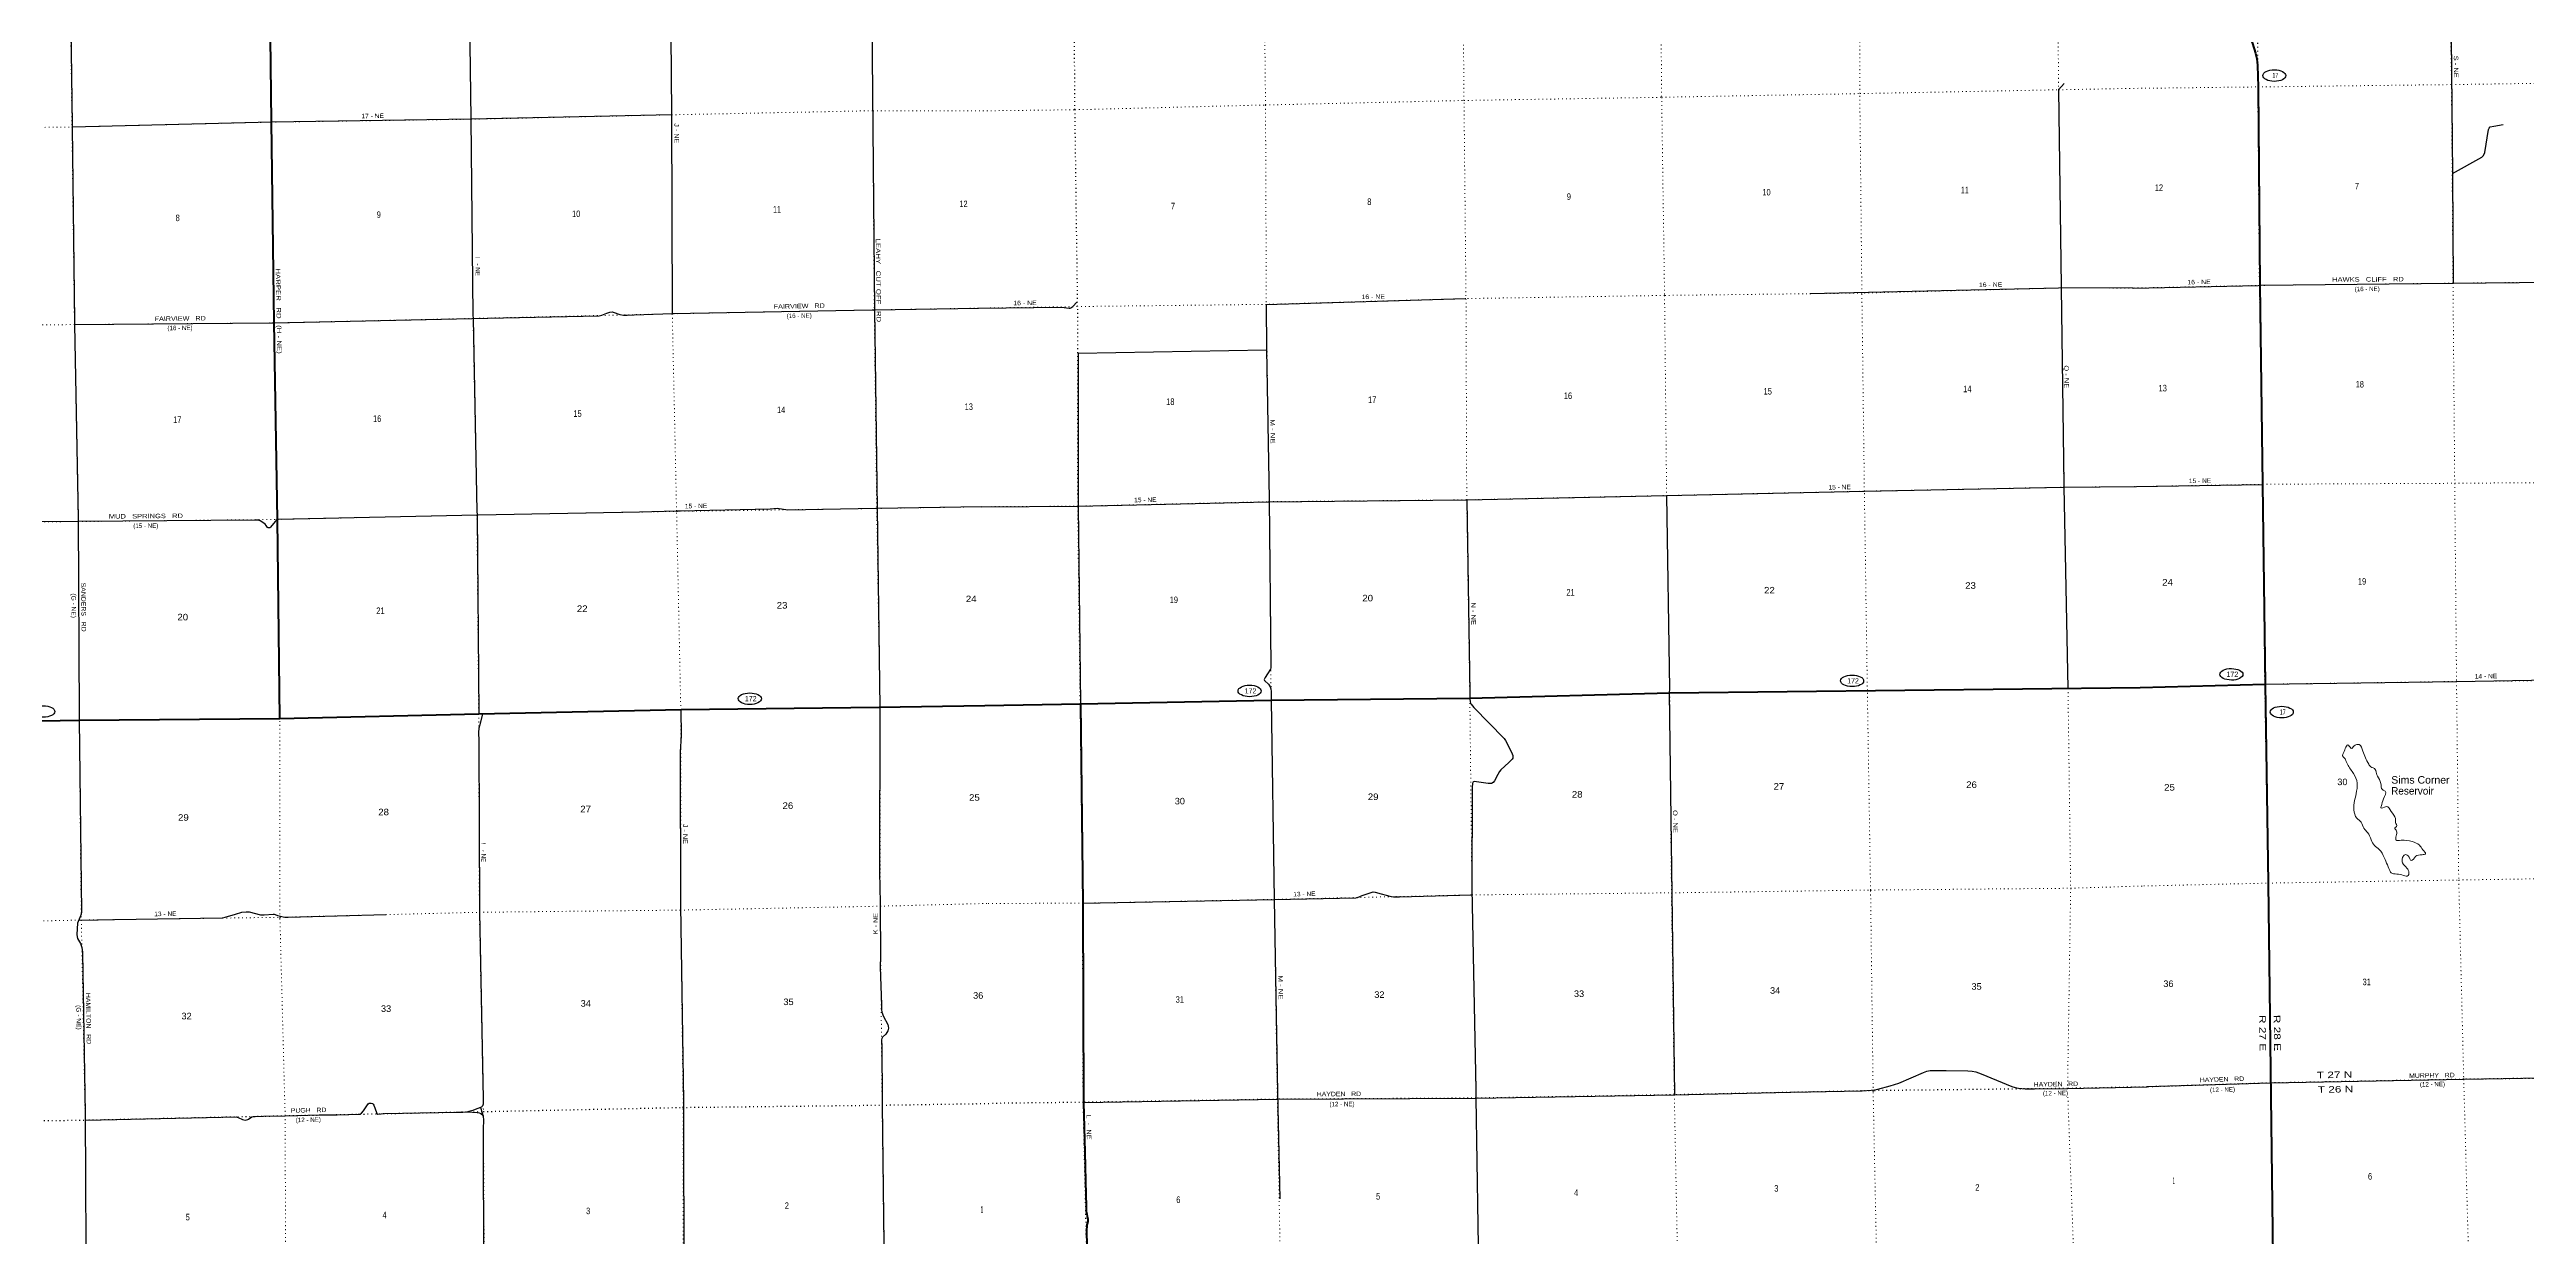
# Model space of a CAD drawing. Header units: feet. Extents: x 246606 to 497223, y 1368 to 189004.
# Drawn here: x 345986 to 412270, y 104703 to 136438 of the extents above; entities that cross this region are included whole.
import ezdxf
from ezdxf.enums import TextEntityAlignment as Align

# ---------------------------------------------------------------- set-up
doc = ezdxf.new("R2010")
doc.units = ezdxf.units.FT
doc.header["$LTSCALE"] = 70
doc.linetypes.add('DOTTED', pattern=[1.5, 0.3, -1.2])
for name, color, linetype, lineweight in [('17', 7, 'Continuous', 25), ('23', 7, 'Continuous', 70), ('26', 7, 'Continuous', 40), ('29', 7, 'Continuous', 25), ('30', 7, 'Continuous', 25), ('39', 7, 'Continuous', 13), ('6', 7, 'DOTTED', 25), ('7', 7, 'DOTTED', 13)]:
    doc.layers.add(name, color=color, linetype=linetype, lineweight=lineweight)
doc.layers.add('27', color=7, linetype='Continuous')
doc.layers.add('41', color=7, linetype='Continuous')

msp = doc.modelspace()

# ---------------------------------------------------------------- linework, layer by layer
at = {"layer": '17'}
for centre in [(405523.27, 135742.83), (378100.13, 119289.2), (394223.99, 119558.63), (404374.5, 119733.12), (345816.52, 118740.05), (364726.08, 119081.51), (405721.74, 118723.94)]:
    msp.add_ellipse(centre, major_axis=(309.24, -1), ratio=0.500121, dxfattribs=at)
at = {"layer": '23'}
for p, q in [((401934.35, 119381.78), (405274.95, 119467.72)), ((368185.92, 118854.55), (371018.41, 118900.91)), ((371018.41, 118900.91), (373573.33, 118940.64)), ((373573.33, 118940.64), (378677.76, 119040.61))]:
    msp.add_line(p, q, dxfattribs=at)
for points in [[(402845.61, 141270.33), (402843.95, 141152.16), (402852.28, 141039.85), (402865.57, 140943.12), (402891.09, 140836.59), (402925.6, 140724.47), (402964.24, 140627.68), (404779.83, 136962.25), (404879.14, 136757.7), (404941.59, 136599.1), (405021.94, 136346.62), (405055.56, 136192.84), (405069.85, 136009.62), (405086.83, 135443.15), (405132.28, 130148.53), (405274.95, 119467.72)], [(378677.76, 119040.61), (383996.17, 119098.32), (389341.7, 119239.73), (401934.35, 119381.65)], [(405274.95, 119467.72), (405360.19, 114150.63), (405493.09, 103435.46), (405582.56, 98098.24)], [(352149.43, 118550.62), (357477.03, 118676.45), (362885.51, 118791.94), (368185.92, 118854.55)], [(340102.93, 118394.9), (346779.99, 118507.36), (352149.43, 118550.62)]]:
    msp.add_lwpolyline(points, dxfattribs=at)
at = {"layer": '26'}
msp.add_line((373652.48, 108288.68), (373691.59, 106953.17), dxfattribs=at)
for points in [[(352149.43, 118550.62), (352088.47, 123874.21), (352000.3, 129144.44), (351928.37, 134504.01), (351862.32, 139771.73)], [(373573.33, 118940.64), (373637.63, 113615.83), (373652.48, 108288.68)], [(373691.59, 106953.17), (373718.29, 105814.08), (373725.25, 105521.47), (373729.89, 105382.13), (373741.5, 105300.85), (373754.26, 105248.6), (373772.33, 105166.89), (373773.42, 105152.8), (373772.25, 105132.8), (373767.63, 105099.52), (373752.07, 105042.05), (373745.71, 105010.23), (373742.58, 104980.46), (373739.92, 104882.72), (373778.58, 102613.32)]]:
    msp.add_lwpolyline(points, dxfattribs=at)
at = {"layer": '29'}
for p, q in [((378548.17, 129625.34), (383888.98, 129780.6)), ((373512.99, 128324.82), (378550.59, 128408.56)), ((401838.32, 124751.83), (405208.68, 124812.71))]:
    msp.add_line(p, q, dxfattribs=at)
for points in [[(410163.49, 141402.82), (410192.2, 141089.76), (410210.76, 141019.75), (410255.32, 140919.75), (410320.68, 140829.26), (410324.73, 140815.85), (410326.62, 140796.06), (410326.47, 140781.57), (410322.93, 140764.98), (410309.41, 140745.81), (410257.57, 140689.43), (410228.26, 140643.18), (410214.03, 140588.17), (410217.25, 140438.97), (410289.01, 133100.44), (410305.11, 130191.3)], [(362585.93, 140584.11), (362586.58, 140081.3), (362588.32, 140020.4), (362634.39, 134710.2), (362651.21, 129373.96)], [(346510.9, 140330.28), (346587.48, 134421.68), (346588.64, 134365.98), (346652.42, 129172.5), (346654.79, 129083.15), (346752.3, 123905.35), (346781.73, 118628.03), (346781.73, 118512.59), (346837.34, 113381.07), (346832.38, 113320.87), (346805.18, 113249.51)], [(357190.18, 140497.62), (357193.15, 139919.83), (357263.4, 134585.21), (357316.99, 129333.13), (357319.31, 129247.26), (357424.87, 124087.17), (357428.35, 124005.95), (357471.02, 118679.21)], [(367962.39, 140131.65), (368060.42, 129486.41), (368209.35, 118843.84)], [(399901.5, 135527.8), (399749.67, 135362.99), (399818.12, 130112.42), (399820.44, 130064.81), (399887.8, 124820.77), (399890.12, 124743.55), (399995.48, 119351.5)], [(362634.53, 134694.11), (357266.88, 134573.61), (351926.93, 134499.72), (346588.63, 134366.37)], [(410288.78, 133123.95), (411072.49, 133557.18), (411123.07, 133609.7), (411156.47, 133687.88), (411256.27, 134300.94), (411271.83, 134335.95), (411301.15, 134372.4), (411399.63, 134392.44), (411651.04, 134435.58)], [(401743.34, 130062.45), (405092, 130133.61), (405170.45, 130134.93), (410304.97, 130192.42), (415598.03, 130248.2), (416543.52, 130262.15), (416830.42, 130266.8), (417579.67, 130055.27), (417646, 130048.4), (417695.59, 130048.4), (417745.17, 130066.44), (417820.9, 130102.25), (418158, 130255.35), (418207.61, 130274.3), (418322, 130282.19), (418584.29, 130287.69), (420920.12, 130308.61), (426261.22, 130357.84), (431554.69, 130448.08), (432409.33, 130587.46), (432471.56, 130612.88), (432640.97, 130741.24)], [(401743.34, 130062.45), (399820.65, 130064.71), (399750.8, 130062.48), (393089.63, 129910.37)], [(346653.85, 129084.96), (351938.83, 129129.35), (351997.9, 129128.87), (357289.94, 129245.15), (360692.59, 129322.05), (360765.72, 129337.7), (360902.07, 129391.97), (360982.72, 129418.82), (361043.8, 129423.91), (361073.18, 129418.45), (361247.4, 129352.61), (361349.86, 129336.65), (361442.63, 129338.97), (361630.5, 129345.93), (362656.06, 129378.94), (368003.59, 129478.29), (368061.58, 129477.13), (370843.06, 129523.47)], [(370843.06, 129523.47), (373064.21, 129554.39), (373274.64, 129523.07), (373294.69, 129523.57), (373315.45, 129531.1), (373345.76, 129549.12), (373370.66, 129572.88), (373477.73, 129683.38)], [(378548.17, 129625.34), (378550.69, 128416.63), (378621.81, 124413.52), (378673.28, 119940.2), (378672.12, 119905.36), (378659.35, 119868.2), (378583.36, 119742.83), (378513.1, 119651.92), (378495.07, 119610.2), (378493.09, 119594.22), (378499.58, 119565.09), (378508.59, 119557.19), (378602.15, 119472.66), (378639.32, 119420.75), (378665.15, 119345.65), (378677.92, 119270.18), (378677.92, 119177.28), (378680.24, 119037.94), (378759.46, 113714.32), (378843.07, 108555.55), (378906.37, 105706.74)], [(373512.99, 128324.82), (373510, 124340.54), (373510.58, 124224.42), (373573.33, 118940.64)], [(370930.69, 124214.84), (373478.66, 124230.23), (373511.74, 124229.65), (378593.19, 124349.28), (378624.71, 124349.39), (383881.27, 124398.05), (383911.4, 124398.48), (389261.18, 124513.58), (394556.72, 124626.88), (399872.71, 124734.26), (399903.47, 124734.85), (401838.32, 124751.83)], [(370930.69, 124214.84), (368126.52, 124169.57), (368096.37, 124167.25), (365747.46, 124119.74), (365456.11, 124164.29), (365274.65, 124153.81), (362853.04, 124092.68), (362768.39, 124091.52), (361774.5, 124071.03), (357456.18, 123993.18), (357427.19, 123993.18), (352088.69, 123875.1)], [(383911.4, 124398.48), (383991.53, 119235.35), (383997.33, 119082.07), (384000.81, 119006.59), (384013.76, 118956.29), (384027.51, 118932.27), (384098.44, 118844.48), (384909.95, 118014.43), (384948.04, 117960.46), (385109.92, 117654), (385144.13, 117559), (385148.64, 117509.38), (385144.13, 117493.59), (385126.1, 117460.89), (385040, 117378.53), (384823.45, 117179.68), (384788.01, 117136.11), (384746.92, 117053.46), (384652.96, 116884.61), (384616.71, 116842.91), (384571.63, 116815.85), (384488.73, 116811.64), (384171.01, 116861.61), (384111.84, 116865.46), (384076.42, 116846.14), (384062.25, 116815.85), (384052.56, 116708.56), (384046.7, 114008.11), (384154.03, 108632.4), (384156.96, 108399.42), (384239.23, 103322.41)], [(389261.18, 124513.58), (389337.11, 119343.35), (389324.29, 119236.38), (389466.95, 108489.41)], [(352088.47, 123874.21), (352054.84, 123848.69), (352020.05, 123816.2), (351894.95, 123667.72), (351881.64, 123653.58), (351861.28, 123645.94), (351840.92, 123645.94), (351822.44, 123658.69), (351787.47, 123714.7), (351752.29, 123752.58), (351693.31, 123796.19), (351621.74, 123837.6), (351563.51, 123852.22), (351476.1, 123857.86), (346770.38, 123819.6), (341464.47, 123792.63), (341435.48, 123793.21), (340021.48, 123778.5)], [(405274.95, 119467.72), (410399.03, 119542.31), (413900.87, 119605.56), (413967.58, 119592.3), (414061.58, 119548.13), (414413.23, 119343.08), (414485.98, 119330.67), (414508.52, 119330.67), (414538.29, 119347.5), (414748.22, 119535.07), (414819.57, 119574.26), (414859.29, 119582.94), (415002.16, 119582.94), (415769.64, 119586.87)], [(357570.98, 118671.81), (357489.82, 118355.04), (357475.9, 118292.38), (357466.62, 118176.34), (357471.26, 117955.88), (357489.23, 113461.27), (357489.81, 113377.73), (357588.39, 108380.18)], [(362882.06, 118791.9), (362891.42, 118101.34), (362877.88, 117941.78), (362866.38, 117657.16), (362874.81, 113555.65), (362947.96, 108333.26), (362956.24, 103245.89), (362951.6, 103055.63), (362927.08, 102813.04), (362909.12, 102679.24), (362910.43, 102596.95), (362955.84, 102163.78), (362960.88, 101855.17), (362974.17, 100794.13)], [(368209.35, 118843.84), (368196.29, 114445.41), (368215.21, 113622.23), (368217.53, 113542.18), (368219.12, 112182.05), (368211.73, 111922.66), (368223.84, 111645.46), (368248.84, 110904.04), (368251.15, 110774.1), (368262.75, 110697.53), (368307.81, 110581.32), (368416.5, 110372.72), (368431.77, 110321.79), (368433.98, 110270.28), (368416.5, 110199.55), (368365.9, 110114.03), (368279.07, 110031.47), (368258.71, 109995.82), (368249.32, 109961.16), (368256.45, 109771.61), (368265.07, 108376.1), (368266.23, 108222.96), (368332.33, 103018.51)], [(346763.75, 113162.7), (347289.11, 113169.66), (347720.52, 113176.62), (350602.41, 113221.83), (350687.33, 113236.18), (350958.41, 113320.48), (351131.77, 113369.54), (351248.07, 113378.8), (351330.28, 113379.73), (351630.59, 113303.33), (351727.65, 113300.43), (351973.52, 113321.85), (351995.72, 113320.94), (352022.52, 113313.51), (352087.34, 113287.29), (352129.71, 113273.49), (352236.96, 113249), (352283.35, 113243.2), (352373.82, 113240.88), (354998.94, 113309.56)], [(373637.43, 113612.45), (378759.46, 113714.32), (380939.44, 113758.99), (380988.27, 113766), (381116.06, 113815.99), (381378.78, 113912.57), (381405.25, 113914.86), (381461.54, 113911.73), (381621.74, 113867.59), (381887.59, 113795.32), (381950.1, 113785.47), (382109.57, 113783.71), (384050.76, 113835.32)], [(346805.18, 113249.51), (346748.39, 113127.33), (346735.37, 113075.07), (346717.85, 112778.44), (346722.94, 112714.77), (346735.87, 112673.59), (346812.76, 112537.42), (346852.74, 112432.1), (346862.92, 112378.62), (346871.23, 112294.08), (346941.53, 107987.6), (346970.15, 102674.29)], [(392563.82, 108556.95), (394497.52, 108598.77), (394736.63, 108617.35), (394824.84, 108626.64), (394915.37, 108645.22), (395239.32, 108730.31), (395478.24, 108802.33), (396133.9, 109087.97), (396219.55, 109119.55), (396314.01, 109139.15), (396743.82, 109143.24), (397323.17, 109135.34), (397441.18, 109124.06), (397531.33, 109101.5), (397679.79, 109053.63), (398503.01, 108714.18), (398590.69, 108684.25), (398675.45, 108667.85), (398765.69, 108660.83), (398858.84, 108653.92), (399104.9, 108653.92), (399990.28, 108659.1), (402125.37, 108700.43)], [(415329.15, 108975.22), (410597.09, 108903.17), (405426.55, 108805.61), (402125.37, 108700.43)], [(346942.46, 107814.11), (350977.42, 107902.17), (351009.89, 107896.37), (351037.42, 107885), (351147.59, 107831.74), (351187.58, 107818.78), (351220.66, 107816.24), (351254.76, 107819.04), (351293.2, 107830.88), (351312.29, 107839.8), (351400.8, 107897.64), (351434.44, 107910.46), (351490.06, 107913.77), (351709.27, 107919.57), (352291.48, 107931.18), (353200.05, 107955.83), (353375.69, 107952.11), (353682.12, 107957.82), (354241.15, 107971.74), (354280.59, 107969.42), (354310.74, 107983.34), (354338.27, 108003.41), (354385.05, 108058.31), (354513.87, 108245.34), (354543.11, 108266.2), (354564.77, 108270.8), (354590.22, 108268.26), (354625.85, 108255.52), (354648.76, 108240.24), (354663.01, 108215.34), (354732.79, 108020.56), (354748.01, 107990.67), (354767.82, 107976.64), (354951.3, 107987.15), (356857.88, 108022.55), (357048.67, 108027.6), (357173.37, 108037.79)], [(357520.08, 108150.23), (357379.51, 108093.34), (357312.36, 108071.53), (357173.37, 108037.79)], [(357588.39, 108380.18), (357591.87, 108288.52), (357593.03, 108239.78), (357584.91, 108213.09), (357577.79, 108199.86), (357562.88, 108181.76), (357551.28, 108171.32), (357520.08, 108150.23)], [(357520.08, 108150.23), (357564.33, 108008.68), (357589.78, 107911.91), (357596.51, 107818.58), (357594.13, 107570.17), (357603.7, 103785.2)], [(373652.48, 108288.68), (378845.6, 108369.96), (384156.96, 108399.42), (389466.95, 108489.41), (392563.82, 108556.95)], [(357173.37, 108037.79), (357429.03, 108019.72), (357483.86, 108007.43), (357529.24, 107986.83), (357580.27, 107947.38)]]:
    msp.add_lwpolyline(points, dxfattribs=at)
at = {"layer": '39'}
msp.add_spline([(408631.29, 114442.39), (408464.06, 114832.1), (408330.75, 115052.73), (408200.58, 115156.41), (408114.36, 115306.88), (408017.59, 115505.65), (407921.65, 115617.72), (407845.39, 115782.39), (407733.37, 115888.26), (407650.53, 116107.32), (407726.47, 116608.13), (407727.78, 116892.49), (407604.33, 117137.4), (407446.4, 117400.15), (407401.09, 117494.52), (407348.02, 117556.56), (407373.5, 117635.44), (407508.83, 117836.31), (407596.46, 117748.37), (407636.4, 117793.1), (407682.38, 117839.9), (407789.23, 117852.96), (407891.8, 117680.46), (408048.51, 117335.02), (408130.13, 117242.99), (408201.04, 117215.4), (408258.85, 117080.81), (408283.7, 117014.48), (408374.42, 116815.66), (408418.39, 116650.69), (408491.43, 116611.02), (408446.96, 116406.94), (408382.35, 116198.64), (408374.62, 116162.27), (408521.64, 116195.87), (408645.99, 116067.93), (408766.89, 115879.46), (408767.95, 115768.55), (408793.13, 115667.95), (408751.12, 115629.25), (408796.39, 115538.92), (408785.48, 115413.79), (408778.43, 115306.84), (408917.8, 115296), (409212.83, 115260.36), (409407.51, 115165.32), (409497.5, 115043.12), (409571.2, 114934.89), (409476.57, 114909.83), (409307.38, 114872), (409253.57, 114800.93), (409195.46, 114756.04), (409101.42, 114880.22), (409018.39, 114909.72), (408956.55, 114832.53), (408953.89, 114689.32), (409072.28, 114551.25), (409123.93, 114426.68), (409104.47, 114351.89), (408981.3, 114356.83), (408799.29, 114393.5), (408714.44, 114400.79), (408631.29, 114442.39)], degree=3, dxfattribs=at)
at = {"layer": '6'}
for points in [[(405650.5, 95410.57), (405582.56, 98098.24), (405493.09, 103435.46), (405499.31, 103427.37), (405360.19, 114150.63), (405274.95, 119467.72), (405213.6, 124819.31), (405132.28, 130148.53), (405089.67, 135439.78), (405061.37, 140713.02), (405056.21, 141251.41)], [(373864.61, 94859.92), (373824.88, 97684.74), (373770.26, 102973.3), (373652.48, 108288.68), (373637.43, 113612.45), (373574.4, 118919.54), (373573.33, 118940.64), (373509.14, 124229.5), (373499.83, 129567.52), (373427.65, 134829.45), (373390.42, 140152.71), (373343.03, 140760.39)], [(433054.83, 109252.99), (431929.52, 109226.43), (426551.16, 109147.52), (421223.04, 109091.24), (415919.71, 108976.71), (410591.75, 108904.31), (405419.46, 108805.08), (402125.37, 108700.43)], [(340264.55, 107715.02), (341532.59, 107733), (346929, 107815.4), (352290.99, 107931.99), (357596.49, 108042.37), (362926.22, 108152.82), (368266.18, 108214.88), (371194.09, 108258.94)], [(402125.37, 108700.43), (399990.28, 108659.1), (394786.56, 108599.79), (389466.95, 108489.41), (384156.96, 108399.42), (378845.6, 108369.96), (373652.48, 108288.68), (371194.09, 108258.94)]]:
    msp.add_lwpolyline(points, dxfattribs=at)
at = {"layer": '7'}
for p, q in [((370843.06, 129523.6), (373499.83, 129567.52)), ((373509.14, 124229.5), (370930.69, 124214.84))]:
    msp.add_line(p, q, dxfattribs=at)
for points in [[(399736.82, 141214.77), (399710.04, 140613.55), (399749.03, 135391.23), (399820.88, 130054.63), (399890.29, 124736.13), (400001.42, 119358.03), (400073.44, 114013.35), (399990.28, 108659.1), (399990.91, 108640.09)], [(410171.72, 141378.36), (410177.03, 140823.83), (410264.52, 135501.66), (410305.11, 130191.3), (410350.29, 124841.58), (410399.03, 119542.31), (410457.95, 114233.06), (410591.75, 108904.31), (410737.34, 103607.93), (410810.61, 98276.62), (410859.29, 95512.26)], [(363102.59, 94683.67), (363035.59, 97501.82), (362948.89, 102735.42), (362942.34, 108160.94), (362879.82, 113406.72), (362879.47, 118783.83), (362766.29, 124098.07), (362651.21, 129373.96), (362634.89, 134694.53), (362588.28, 140019.05), (362585.93, 140584.11)], [(367926.18, 140670.97), (367962.39, 140131.65), (368015.07, 134803.11), (368057.65, 129476.56), (368122.37, 124170.26), (368209.35, 118843.84), (368217.57, 113533.34), (368266.18, 108214.88), (368330.93, 102896.47), (368397.53, 97634.55), (368396.52, 94769.73)], [(378463.91, 140796.39), (378472.6, 140231.48), (378526.9, 134957.04), (378548.17, 129625.34), (378624.71, 124349.39), (378677.76, 119040.61), (378759.46, 113714.32), (378843.45, 108375.97), (378939.55, 103037.89), (379029.97, 97772.34), (379091.63, 94947.39)], [(384386.19, 95037.22), (384349.66, 97789.89), (384243.98, 103163.98), (384158.97, 108399.47), (384053.49, 113795.86), (383994.57, 119096.44), (383911.4, 124398.48), (383891.82, 129744.34), (383838.22, 135077.32), (383793.65, 140368.13), (383817.96, 140937.01)], [(389089.61, 141027.74), (389081.49, 140455.59), (389128.13, 135162.81), (389205.16, 129864.67), (389261.18, 124513.58), (389341.7, 119239.73), (389389.61, 113890.47), (389466.95, 108489.41), (389569.65, 103216.06), (389670.62, 97930.57), (389732.11, 95129.19)], [(395038.42, 95221.73), (394979.74, 98058.88), (394898.3, 103284.26), (394787.16, 108573.56), (394718.12, 113964.73), (394632.07, 119305.05), (394552.43, 124629.37), (394485.48, 129927.74), (394429.87, 135260.68), (394420.27, 140522.01), (394485.9, 141121.91)], [(346510.9, 140330.28), (346520.79, 139693.47), (346587.19, 134367.05), (346653.85, 129084.96), (346753.02, 123820.36), (346781.15, 118508.66), (346835.9, 113161.97), (346941.09, 107821.49), (346971.57, 102492.89), (347058.43, 97204.81), (347075.01, 94430.72)], [(352425.26, 94513.89), (352349.89, 97286.89), (352307.46, 102565.02), (352290.99, 107931.99), (352151.68, 113213.87), (352151.47, 118542.56), (352088.69, 123875.1), (351997.84, 129147.03), (351926.93, 134499.72), (351862.32, 139771.73), (351875.46, 140412.45)], [(357190.18, 140497.62), (357188, 139882.16), (357262.81, 134575.89), (357319.52, 129249.38), (357424.44, 123993.64), (357471.02, 118679.21), (357489.33, 113370.75), (357596.49, 108042.37), (357625.08, 102673.41), (357681.7, 97373.14), (357727.74, 94597.58)], [(370755.99, 134797.45), (373427.65, 134829.45), (378526.9, 134957.04), (383838.22, 135077.32), (389128.13, 135162.81), (394435.92, 135260.82), (399749.67, 135362.99), (401647.89, 135399.46)], [(401647.89, 135399.46), (405089.67, 135439.78), (410264.52, 135501.66), (415537.74, 135580.69), (420859.7, 135647), (426216.13, 135697.47), (431572.07, 135798.36), (432543.13, 135821.45)], [(339861.62, 134336.86), (341346.1, 134309.32), (346587.19, 134367.05), (351926.93, 134499.72), (357262.81, 134575.89), (362634.89, 134694.53), (368025.16, 134803.14), (370755.99, 134797.45)], [(401743.34, 130062.45), (399820.65, 130064.71), (394485.48, 129927.74), (389205.16, 129864.67), (383888.98, 129780.6), (378548.17, 129625.34), (373499.83, 129567.52)], [(432645.98, 130481.05), (431568.76, 130454.26), (426261.22, 130357.84), (420918.91, 130307.49), (415594.87, 130247.22), (410305.11, 130191.3), (405140.51, 130132.47), (401743.34, 130062.45)], [(370843.06, 129523.6), (368057.65, 129476.56), (362651.21, 129373.96), (357319.52, 129249.38), (351997.9, 129128.87), (346653.85, 129084.96), (341404.68, 129031.24), (339942.06, 129026.24)], [(373509.14, 124229.5), (378624.71, 124349.39), (383911.4, 124398.48), (389261.18, 124513.58), (394552.43, 124629.37), (399890.29, 124736.13), (401838.32, 124751.83)], [(401838.32, 124751.83), (405211.62, 124815.25), (410350.29, 124841.58), (415680.58, 124881.74), (420996.37, 124960.08), (426304.07, 125040.37), (431677.91, 125169.66), (432748.32, 125167.71)], [(340021.48, 123778.5), (341434.88, 123793.44), (346750.74, 123817.09), (352088.69, 123875.1), (357424.44, 123993.64), (362766.32, 124090), (368126.41, 124168.25), (370930.69, 124214.94)], [(401934.35, 119381.65), (399981.15, 119361.6), (394626.1, 119300.88), (389341.7, 119239.73), (383994.57, 119096.44), (378677.76, 119040.61), (373588.01, 118939.47), (371018.41, 118900.91)], [(432850.11, 119882.65), (431781.24, 119860.8), (426413.16, 119761.82), (421107.27, 119703.73), (415769.64, 119586.87), (410399.03, 119542.31), (405274.95, 119467.72), (401934.35, 119381.78)], [(340102.93, 118394.9), (341459.44, 118420.43), (346781.15, 118508.66), (352149.43, 118550.62), (357471.02, 118679.21), (362865.31, 118793.88), (368219.41, 118851.94), (371018.43, 118899.81)], [(371105.8, 113607.27), (373637.43, 113612.45), (378759.46, 113714.32), (384050.76, 113835.32), (389389.61, 113890.47), (394718.12, 113964.73), (400073.44, 114013.35), (402029.28, 114073.83)], [(402029.28, 114073.83), (405360.19, 114150.63), (410457.95, 114233.06), (415840.29, 114318.05), (421140, 114390.2), (426496, 114485.04), (431856.16, 114567.82), (432951.21, 114632.79)], [(340184.1, 113030.37), (341520.32, 113047.53), (346835.9, 113161.97), (352151.61, 113236.06), (357489.33, 113370.75), (362865.63, 113428.87), (368217.57, 113533.34), (371105.8, 113607.27)], [(399997.85, 108430.92), (400186.73, 103345.5), (400279.16, 100677.47), (400228.27, 98010.23), (400323.72, 95315.16)]]:
    msp.add_lwpolyline(points, dxfattribs=at)

# ---------------------------------------------------------------- texts
at = {"layer": '17'}
for s, width, p in [('17', 0.6, (405549.32, 135674.52)), ('172', 0.8, (378126.18, 119220.89)), ('172', 0.8, (394250.04, 119490.32)), ('172', 0.8, (404400.55, 119664.81)), ('172', 0.8, (364752.13, 119013.2)), ('17', 0.6, (405747.79, 118655.63))]:
    msp.add_text(s, height=140, dxfattribs=dict(at, width=width)).set_placement(p, align=Align.CENTER)
at = {"layer": '27'}
for s, rotation, width, p in [('HARPER   RD   (H - NE)', 271.074, 1.3, (352039.01, 130587.12)), ('L  -  NE', 270.542, 1.25, (373739.38, 107967.9))]:
    msp.add_text(s, height=120, rotation=rotation, dxfattribs=dict(at, width=width)).set_placement(p)
at = {"layer": '30'}
for s, rotation, width, p in [('S - NE', 270.56, 1.25, (410328.32, 135979.15)), ('17 - NE', 0.978, 1.1, (354632.84, 134605.31)), ('J - NE', 270.497, 1.2, (362709.78, 134199.29)), ('16 - NE', 1.248, 1.15, (397931.49, 130094.08)), ('16 - NE', 1.025, 1.15, (403507.62, 130164.72)), ('HAWKS   CLIFF   RD', 0.24, 1.25, (408028.6, 130235.73)), ('FAIRVIEW   RD', 0.717, 1.2, (349484.11, 129188.6)), ('FAIRVIEW   RD', 1.213, 1.2, (366050.75, 129520.57)), ('16 - NE', 0.781, 1.15, (372090.34, 129604.35)), ('16 - NE', 1.032, 1.15, (381409.86, 129772.43)), ('Q - NE', 270.923, 1.25, (399904.3, 127686.95)), ('M - NE', 271.018, 1.3, (378659.61, 126226.49)), ('15 - NE', 1.109, 1.1, (393891.77, 124678.67)), ('15 - NE', 1.091, 1.1, (403537.09, 124850.31)), ('MUD   SPRINGS   RD', 0.466, 1.25, (348565.39, 123904.19)), ('15 - NE', 1.045, 1.1, (363288.29, 124175.47)), ('15 - NE', 1.154, 1.1, (375311.71, 124338.74)), ('SANDERS   RD', 270.41, 1.15, (346839.31, 121529.97)), ('(G - NE)', 270.41, 1.1, (346574.81, 121568.71)), ('N - NE', 270.506, 1.25, (384033.96, 121355.22)), ('14 - NE', 0.853, 1.1, (411188.06, 119623.57)), ('O - NE', 270.859, 1.25, (389434.07, 115796.37)), ('J - NE', 270.118, 1.2, (362940.88, 115466.13)), ('13 - NE', 1.089, 1.1, (349088.69, 113270.53)), ('13 - NE', 1.552, 1.1, (379569.9, 113801.26)), ('K - NE', 89.807, 1.2, (368148.37, 113068.4)), ('M - NE', 270.837, 1.3, (378872.12, 111358.3)), ('(G - NE)', 270.935, 1.1, (346709.1, 110559.51)), ('HAMILTON   RD', 270.935, 1.15, (346970.05, 110529.11)), ('HAYDEN   RD', 0.913, 1.15, (399679.11, 108716.93)), ('HAYDEN   RD', 1.825, 1.15, (404124.21, 108844.19)), ('MURPHY   RD', 1.028, 1.15, (409740.27, 108950.32)), ('PUGH   RD', 1.217, 1.15, (352919.63, 108018.8)), ('HAYDEN   RD', 0.424, 1.15, (380492.7, 108452.73))]:
    msp.add_text(s, height=120, rotation=rotation, dxfattribs=dict(at, width=width)).set_placement(p, align=Align.CENTER)
at = {"layer": '30', "width": 1.3}
msp.add_text('LEAHY   CUT OFF   RD', height=120, rotation=270.578, dxfattribs=at).set_placement((368097.18, 131385.06))
at = {"layer": '30'}
for s, rotation, p in [('I   - NE', 270.479, (357386.87, 130644.18)), ('(16 - NE)', 0.74, (408009.89, 129979.52)), ('(16 - NE)', 1.213, (366049.55, 129262.76)), ('(16 - NE)', 0.717, (349477.44, 128936.8)), ('(15 - NE)', 0.466, (348562.86, 123648.06)), ('I   - NE', 270.81, (357542.62, 114966.44)), ('(12 - NE)', 1.028, (409755.6, 108713.39)), ('(12 - NE)', 0.424, (380574.07, 108183.46)), ('(12 - NE)', 0.913, (399667.53, 108475.22)), ('(12 - NE)', 1.825, (404138.33, 108569.47)), ('(12 - NE)', 1.217, (352912.75, 107763.47))]:
    msp.add_text(s, height=120, rotation=rotation, dxfattribs=at).set_placement(p, align=Align.CENTER)
at = {"layer": '41', "width": 1.05}
msp.add_text('Sims Corner', height=200, dxfattribs=at).set_placement((408653.08, 116811.02))
at = {"layer": '41'}
msp.add_text('Reservoir', height=200, dxfattribs=at).set_placement((408648.43, 116518.19))
at = {"layer": '6', "width": 1.35}
for s, rotation, p in [('R 27 E', 270.743, (405117.46, 110622.16)), ('R 28 E', 270.743, (405505.92, 110626.2)), ('T 27 N', 1.099, (406662.96, 108928.95)), ('T 26 N', 1.099, (406687.76, 108540.92))]:
    msp.add_text(s, height=175, rotation=rotation, dxfattribs=at).set_placement(p)
at = {"layer": '7'}
for s, width, p in [('9', 0.85, (386589.6, 132417.91)), ('10', 0.85, (391822.7, 132537.24)), ('11', 0.65, (397135.44, 132593.32)), ('12', 0.85, (402324.83, 132658.04)), ('7', 0.85, (407680.6, 132698.29)), ('8', 0.85, (349359.9, 131851.32)), ('9', 0.85, (354742.11, 131935.42)), ('10', 0.85, (359968.61, 131959.54)), ('11', 0.65, (365348.81, 132079.77)), ('12', 0.85, (370333.12, 132225.37)), ('7', 0.85, (375995.91, 132165.96)), ('8', 0.85, (381249.61, 132282.91)), ('16', 0.85, (386511.01, 127094.54)), ('15', 0.85, (391855.83, 127214.5)), ('14', 0.85, (397198.65, 127277.09)), ('13', 0.85, (402426.62, 127298.75)), ('18', 0.85, (407699.78, 127402.93)), ('17', 0.85, (349293.7, 126454.99)), ('16', 0.85, (354642.81, 126482.76)), ('15', 0.85, (360004.44, 126617.65)), ('14', 0.85, (365454.18, 126717.89)), ('13', 0.85, (370474.82, 126801.13)), ('18', 0.85, (375869.13, 126937.54)), ('17', 0.85, (381269.95, 126988.65)), ('21', 0.85, (386578.87, 121837.7)), ('22', 1.1, (391868.75, 121895.72)), ('23', 1.1, (397250.12, 122020.99)), ('24', 1.1, (402522.77, 122106.79)), ('19', 0.85, (407760.72, 122131.2)), ('20', 1.1, (349408.13, 121175.98)), ('21', 0.85, (354730.23, 121346.35)), ('22', 1.1, (360098.44, 121400.68)), ('23', 1.1, (365446.3, 121491.95)), ('24', 1.1, (370507.34, 121663.27)), ('19', 0.85, (375962.3, 121638.19)), ('20', 1.1, (381117.46, 121683.72)), ('27', 1.1, (392122.71, 116648.73)), ('26', 1.1, (397277.03, 116694.58)), ('25', 1.1, (402574.86, 116624.4)), ('30', 1.05, (407208.63, 116770.12)), ('28', 1.1, (354783.3, 115963.96)), ('27', 1.1, (360189.84, 116044.9)), ('26', 1.1, (365602.25, 116134.61)), ('25', 1.1, (370593.25, 116353.65)), ('30', 1.05, (376096.5, 116255.24)), ('29', 1.1, (381264.3, 116371.56)), ('28', 1.1, (386724.54, 116436.97)), ('29', 1.1, (349425.28, 115817.72)), ('34', 1.05, (392027.19, 111191.9)), ('35', 1.05, (397417.84, 111300.12)), ('36', 1.05, (402552.92, 111372.54)), ('31', 0.85, (407884.94, 111420.82)), ('33', 1.05, (354856.15, 110707.29)), ('34', 1.05, (360199.92, 110846.44)), ('35', 1.05, (365624.71, 110888.58)), ('36', 1.05, (370701.63, 111059.28)), ('31', 0.85, (376122.03, 110951.53)), ('32', 1.05, (381436.98, 111081.84)), ('33', 1.05, (386780.05, 111105.36)), ('32', 1.05, (349516.22, 110507.65)), ('3', 0.85, (392140.96, 105899.77)), ('2', 0.85, (397520.76, 105928.37)), ('1', 0.4, (402800.92, 106107.11)), ('6', 0.85, (408029.8, 106223.21)), ('3', 0.85, (360345.62, 105298.32)), ('2', 0.85, (365663.14, 105439)), ('1', 0.4, (370904.71, 105339.35)), ('6', 0.85, (376139.04, 105598.18)), ('5', 0.85, (381483.66, 105689.31)), ('4', 0.85, (386785.03, 105784.73)), ('5', 0.85, (349630.39, 105133.34)), ('4', 0.85, (354898.03, 105189.12))]:
    msp.add_text(s, height=175, dxfattribs=dict(at, width=width)).set_placement(p)

doc.saveas('drawing.dxf')
